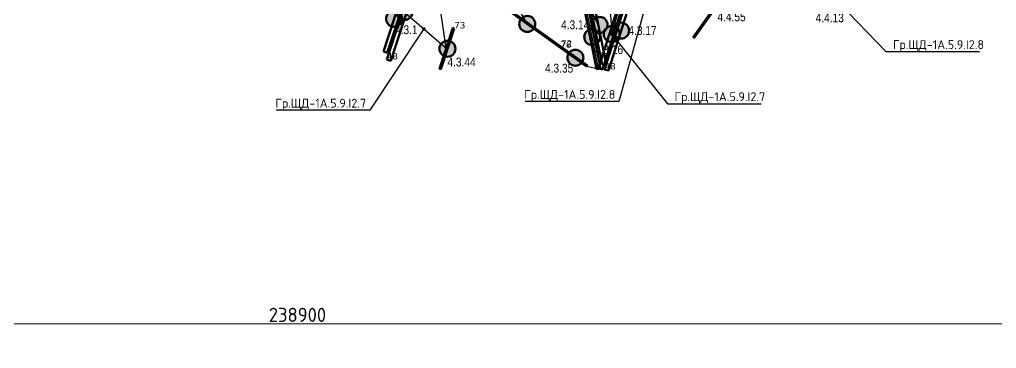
# Model space of a CAD drawing. Header units: millimetres. Extents: x -243740 to 150609, y -473655 to -165121.
# Drawn here: x -123053 to -95415, y -405537 to -396236 of the extents above; entities that cross this region are included whole.
import ezdxf
from ezdxf import colors
from ezdxf.entities.mleader import LeaderData, LeaderLine
from ezdxf.enums import TextEntityAlignment as Align
from ezdxf.math import Vec2, Vec3

# ---------------------------------------------------------------- set-up
doc = ezdxf.new("R2010")
doc.units = ezdxf.units.MM
doc.linetypes.add('Штрих', pattern=[6.35, 3.175, -3.175])
for name, color, linetype in [('_Гр.ЩД-1А.5.9.I2.7', 6, 'Continuous'), ('_Гр.ЩД-1А.5.9.I2.8', 6, 'Continuous'), ('Вставка', 252, 'Continuous')]:
    doc.layers.add(name, color=color, linetype=linetype)
for name, color, linetype, lineweight in [('_освещение_dali', 3, 'Continuous', 50), ('A-ANNO-DIMS', 7, 'Continuous', 9), ('DLX_FL2_LUM 1', 5, 'Continuous', 40), ('DLX_FL2_LUM 18', 5, 'Continuous', 40), ('DLX_FL2_LUM 23', 5, 'Continuous', 40), ('DLX_FL2_LUM 24', 5, 'Continuous', 40), ('DLX_FL2_LUM 26', 5, 'Continuous', 40), ('АР_монолит', 252, 'Continuous', 50)]:
    doc.layers.add(name, color=color, linetype=linetype, lineweight=lineweight)
doc.styles.add('GOST 2.304', font='')
doc.styles.add('ISOCPEUR', font='isocpeur.ttf')
doc.styles.get("Standard").update_dxf_attribs({"font": 'ARIALN.TTF'})
doc.styles.add('TableTextStyle', font='')
doc.styles.get('GOST 2.304').set_extended_font_data('GOST Common')
doc.styles.get('TableTextStyle').set_extended_font_data('VERDANA.TTF')
doc.linetypes.add('Truba', pattern='A,3e-05,[4,MSH_7,S=1,R=0,X=0,Y=0],-3.022072', length=3.022102)
doc.dimstyles.new('М-200', dxfattribs={"dimtxt": 400, "dimasz": 160, "dimexe": 200, "dimexo": 400, "dimgap": 50, "dimtad": 1, "dimdec": 0, "dimzin": 0, "dimdsep": 46, "dimtxsty": 'GOST 2.304', "dimblk": 'ARCHTICK', "dimcen": 180, "dimdle": 200, "dimadec": 0, "dimazin": 0, "dimtfac": 1, "dimtdec": 0, "dimtmove": 1, "dimatfit": 0, "dimfxl": 1, "dimtolj": 1, "dimtzin": 0, "dimarcsym": 0})

# ---------------------------------------------------------------- blocks, each defined once
blk = doc.blocks.new('_ArchTick')
at = {"color": 0, "linetype": 'ByBlock', "const_width": 0.15}
blk.add_lwpolyline([(-0.5, -0.5), (0.5, 0.5)], dxfattribs=at)
blk = doc.blocks.new('*D62')
at = {"layer": 'A-ANNO-DIMS', "color": 0, "lineweight": -2}
for p, q in [((-404804, -221203), (-165504, -221203)), ((-404604, -221462), (-404604, -221403)), ((-165704, -221462), (-165704, -221403))]:
    blk.add_line(p, q, dxfattribs=at)
at = {"layer": 'Defpoints', "color": 0, "lineweight": 30, "transparency": 16777216}
for p in [(-404604, -221062), (-165704, -221062), (-165704, -221203)]:
    blk.add_point(p, dxfattribs=at)
at = {"layer": 'A-ANNO-DIMS', "color": 0, "lineweight": -2, "xscale": 160, "yscale": 160, "zscale": 160, "rotation": 180}
blk.add_blockref('_ArchTick', (-404604, -221203), dxfattribs=at)
at = {"layer": 'A-ANNO-DIMS', "color": 0, "lineweight": -2, "xscale": 160, "yscale": 160, "zscale": 160}
blk.add_blockref('_ArchTick', (-165704, -221203), dxfattribs=at)
at = {"layer": 'A-ANNO-DIMS', "color": 0, "insert": (-285154, -220953), "char_height": 400, "width": 850.41, "attachment_point": 5, "style": 'GOST 2.304'}
blk.add_mtext('\\A1;238900', dxfattribs=at)
blk = doc.blocks.new('A$Caabd1818')
at = {"layer": 'DLX_FL2_LUM 1'}
for points in [[(-111723, 488, 0), (-111701, 518, 0)], [(-111701, 518, 0), (-111723, 488, 0)], [(-111701, 518, 0), (-111723, 488, 0)], [(-111723, 488, 0), (-111701, 518, 0)], [(-110982, -44, 0), (-111723, 488, 0)], [(-111723, 488, 0), (-111723, 488, 0)], [(-111723, 488, 0), (-110982, -44, 0)], [(-111723, 488, 0), (-111723, 488, 0)], [(-111723, 488, 0), (-110982, -44, 0)], [(-110982, -44, 0), (-111723, 488, 0)], [(-111701, 518, 0), (-111701, 518, 0)], [(-111701, 518, 0), (-110959, -13, 0)], [(-110959, -13, 0), (-111701, 518, 0)], [(-111701, 518, 0), (-111701, 518, 0)], [(-110959, -13, 0), (-111701, 518, 0)], [(-111701, 518, 0), (-110959, -13, 0)], [(-110959, -13, 0), (-110982, -44, 0)], [(-110982, -44, 0), (-110959, -13, 0)], [(-110982, -44, 0), (-110959, -13, 0)], [(-110959, -13, 0), (-110982, -44, 0)], [(-110982, -44, 0), (-110982, -44, 0)], [(-110982, -44, 0), (-110982, -44, 0)], [(-110959, -13, 0), (-110959, -13, 0)], [(-110959, -13, 0), (-110959, -13, 0)]]:
    blk.add_polyline3d(points, dxfattribs=at)
at = {"layer": 'DLX_FL2_LUM 18'}
for points in [[(-116123, 2240, 0), (-116729, 378, 0)], [(-116729, 378, 0), (-116123, 2240, 0)], [(-116123, 2240, 0), (-116729, 378, 0)], [(-116729, 378, 0), (-116123, 2240, 0)], [(-116631, 158, 0), (-116025, 2020, 0)], [(-116025, 2020, 0), (-116631, 158, 0)], [(-116025, 2020, 0), (-116631, 158, 0)], [(-116631, 158, 0), (-116025, 2020, 0)], [(-116620, 342, 0), (-116014, 2204, 0)], [(-116014, 2204, 0), (-116620, 342, 0)], [(-116014, 2204, 0), (-116620, 342, 0)], [(-116620, 342, 0), (-116014, 2204, 0)], [(-115916, 1984, 0), (-116521, 122, 0)], [(-116521, 122, 0), (-115916, 1984, 0)], [(-115916, 1984, 0), (-116521, 122, 0)], [(-116521, 122, 0), (-115916, 1984, 0)], [(-110429, 34, 0), (-110815, 1954, 0)], [(-110815, 1954, 0), (-110429, 34, 0)], [(-110429, 34, 0), (-110815, 1954, 0)], [(-110815, 1954, 0), (-110429, 34, 0)], [(-110697, -119, 0), (-111084, 1801, 0)], [(-111084, 1801, 0), (-110697, -119, 0)], [(-110697, -119, 0), (-111084, 1801, 0)], [(-111084, 1801, 0), (-110697, -119, 0)], [(-110971, 1824, 0), (-110584, -96, 0)], [(-110584, -96, 0), (-110971, 1824, 0)], [(-110584, -96, 0), (-110971, 1824, 0)], [(-110971, 1824, 0), (-110584, -96, 0)], [(-110928, 1931, 0), (-110542, 12, 0)], [(-110542, 12, 0), (-110928, 1931, 0)], [(-110542, 12, 0), (-110928, 1931, 0)], [(-110928, 1931, 0), (-110542, 12, 0)], [(-110046, 1773, 0), (-110639, -94, 0)], [(-110639, -94, 0), (-110046, 1773, 0)], [(-110046, 1773, 0), (-110639, -94, 0)], [(-110639, -94, 0), (-110046, 1773, 0)], [(-110529, -128, 0), (-109937, 1738, 0)], [(-109937, 1738, 0), (-110529, -128, 0)], [(-109937, 1738, 0), (-110529, -128, 0)], [(-110529, -128, 0), (-109937, 1738, 0)], [(-110473, -124, 0), (-109880, 1742, 0)], [(-109880, 1742, 0), (-110473, -124, 0)], [(-109880, 1742, 0), (-110473, -124, 0)], [(-110473, -124, 0), (-109880, 1742, 0)], [(-109770, 1707, 0), (-110363, -159, 0)], [(-110363, -159, 0), (-109770, 1707, 0)], [(-109770, 1707, 0), (-110363, -159, 0)], [(-110363, -159, 0), (-109770, 1707, 0)], [(-116729, 378, 0), (-116620, 342, 0)], [(-116729, 378, 0), (-116729, 378, 0)], [(-116729, 378, 0), (-116620, 342, 0)], [(-116620, 342, 0), (-116729, 378, 0)], [(-116620, 342, 0), (-116729, 378, 0)], [(-116729, 378, 0), (-116729, 378, 0)], [(-116620, 342, 0), (-116620, 342, 0)], [(-116620, 342, 0), (-116620, 342, 0)], [(-116521, 122, 0), (-116631, 158, 0)], [(-116521, 122, 0), (-116631, 158, 0)], [(-116631, 158, 0), (-116631, 158, 0)], [(-116631, 158, 0), (-116521, 122, 0)], [(-116631, 158, 0), (-116521, 122, 0)], [(-116631, 158, 0), (-116631, 158, 0)], [(-116521, 122, 0), (-116521, 122, 0)], [(-116521, 122, 0), (-116521, 122, 0)], [(-110542, 12, 0), (-110429, 34, 0)], [(-110429, 34, 0), (-110542, 12, 0)], [(-110429, 34, 0), (-110542, 12, 0)], [(-110542, 12, 0), (-110429, 34, 0)], [(-110542, 12, 0), (-110542, 12, 0)], [(-110542, 12, 0), (-110542, 12, 0)], [(-110429, 34, 0), (-110429, 34, 0)], [(-110429, 34, 0), (-110429, 34, 0)], [(-110584, -96, 0), (-110697, -119, 0)], [(-110697, -119, 0), (-110584, -96, 0)], [(-110697, -119, 0), (-110584, -96, 0)], [(-110584, -96, 0), (-110697, -119, 0)], [(-110697, -119, 0), (-110697, -119, 0)], [(-110697, -119, 0), (-110697, -119, 0)], [(-110639, -94, 0), (-110529, -128, 0)], [(-110639, -94, 0), (-110639, -94, 0)], [(-110639, -94, 0), (-110529, -128, 0)], [(-110529, -128, 0), (-110639, -94, 0)], [(-110529, -128, 0), (-110639, -94, 0)], [(-110639, -94, 0), (-110639, -94, 0)], [(-110584, -96, 0), (-110584, -96, 0)], [(-110584, -96, 0), (-110584, -96, 0)], [(-110529, -128, 0), (-110529, -128, 0)], [(-110529, -128, 0), (-110529, -128, 0)], [(-110363, -159, 0), (-110473, -124, 0)], [(-110363, -159, 0), (-110473, -124, 0)], [(-110473, -124, 0), (-110473, -124, 0)], [(-110473, -124, 0), (-110363, -159, 0)], [(-110473, -124, 0), (-110363, -159, 0)], [(-110473, -124, 0), (-110473, -124, 0)], [(-110363, -159, 0), (-110363, -159, 0)], [(-110363, -159, 0), (-110363, -159, 0)]]:
    blk.add_polyline3d(points, dxfattribs=at)
at = {"layer": 'DLX_FL2_LUM 23'}
for points in [[(-111723, 488, 0), (-113681, 1899, 0)], [(-113681, 1899, 0), (-111723, 488, 0)], [(-113681, 1899, 0), (-111723, 488, 0)], [(-111723, 488, 0), (-113681, 1899, 0)], [(-113659, 1930, 0), (-111701, 518, 0)], [(-111701, 518, 0), (-113659, 1930, 0)], [(-111701, 518, 0), (-113659, 1930, 0)], [(-113659, 1930, 0), (-111701, 518, 0)], [(-111701, 518, 0), (-111723, 488, 0)], [(-111723, 488, 0), (-111701, 518, 0)], [(-111723, 488, 0), (-111701, 518, 0)], [(-111701, 518, 0), (-111723, 488, 0)], [(-111723, 488, 0), (-111723, 488, 0)], [(-111723, 488, 0), (-111723, 488, 0)], [(-111701, 518, 0), (-111701, 518, 0)], [(-111701, 518, 0), (-111701, 518, 0)]]:
    blk.add_polyline3d(points, dxfattribs=at)
at = {"layer": 'DLX_FL2_LUM 24'}
for points in [[(-107969, 790, 0), (-106742, 2514, 0)], [(-106742, 2514, 0), (-107969, 790, 0)], [(-106742, 2514, 0), (-107969, 790, 0)], [(-107969, 790, 0), (-106742, 2514, 0)], [(-106711, 2492, 0), (-107938, 768, 0)], [(-107938, 768, 0), (-106711, 2492, 0)], [(-107938, 768, 0), (-106711, 2492, 0)], [(-106711, 2492, 0), (-107938, 768, 0)], [(-107969, 790, 0), (-107969, 790, 0)], [(-107938, 768, 0), (-107969, 790, 0)], [(-107969, 790, 0), (-107969, 790, 0)], [(-107969, 790, 0), (-107938, 768, 0)], [(-107969, 790, 0), (-107938, 768, 0)], [(-107938, 768, 0), (-107969, 790, 0)], [(-107938, 768, 0), (-107938, 768, 0)], [(-107938, 768, 0), (-107938, 768, 0)]]:
    blk.add_polyline3d(points, dxfattribs=at)
at = {"layer": 'DLX_FL2_LUM 26'}
for points in [[(-115143, -105, 0), (-114761, 1048, 0)], [(-114761, 1048, 0), (-115143, -105, 0)], [(-114761, 1048, 0), (-115143, -105, 0)], [(-115143, -105, 0), (-114761, 1048, 0)], [(-114724, 1036, 0), (-115106, -117, 0)], [(-115106, -117, 0), (-114724, 1036, 0)], [(-115106, -117, 0), (-114724, 1036, 0)], [(-114724, 1036, 0), (-115106, -117, 0)], [(-114761, 1048, 0), (-114761, 1048, 0)], [(-114761, 1048, 0), (-114724, 1036, 0)], [(-114724, 1036, 0), (-114761, 1048, 0)], [(-114761, 1048, 0), (-114761, 1048, 0)], [(-114724, 1036, 0), (-114761, 1048, 0)], [(-114761, 1048, 0), (-114724, 1036, 0)], [(-114724, 1036, 0), (-114724, 1036, 0)], [(-114724, 1036, 0), (-114724, 1036, 0)], [(-115143, -105, 0), (-115143, -105, 0)], [(-115106, -117, 0), (-115143, -105, 0)], [(-115143, -105, 0), (-115143, -105, 0)], [(-115143, -105, 0), (-115106, -117, 0)], [(-115143, -105, 0), (-115106, -117, 0)], [(-115106, -117, 0), (-115143, -105, 0)], [(-115106, -117, 0), (-115106, -117, 0)], [(-115106, -117, 0), (-115106, -117, 0)]]:
    blk.add_polyline3d(points, dxfattribs=at)
blk = doc.blocks.new('_Dot')
at = {"color": 0, "linetype": 'ByBlock', "lineweight": -2}
blk.add_line((-0.5, 0), (-1, 0), dxfattribs=at)
at = {"color": 0, "linetype": 'ByBlock', "const_width": 0.5}
blk.add_lwpolyline([(-0.25, 0, 1), (0.25, 0, 1)], format="xyb", close=True, dxfattribs=at)
blk = doc.blocks.new('A$Cab2378fa')
at = {"lineweight": 25}
h = blk.add_hatch(color=0, dxfattribs=at)
h.paths.add_polyline_path([(162, -157, 0.442338), (148, 178), (0, 0)])
h.paths.add_polyline_path([(-142, -170), (0, 0), (-163, 158, 0.430096)])
at = {"lineweight": 25, "true_color": 0xfff5f5}
h = blk.add_hatch(color=7, dxfattribs=at)
h.dxf.hatch_style = 1
h.paths.add_polyline_path([(0, 0), (-142, -170, 0.174923), (3, -222, 0.197808), (162, -157)])
h.paths.add_polyline_path([(-163, 158), (0, 0), (148, 178, 0.175398), (3, 230, 0.209014)])
blk.add_circle((3, 4), 226)
blk = doc.blocks.new('Оси200')
at = {"layer": 'A-ANNO-DIMS'}
dim = blk.add_linear_dim(base=(-165703.8, -221203.3), p1=(-404603.8, -221061.9), p2=(-165703.8, -221062.3), dimstyle='М-200', dxfattribs=at)
dim.commit()
dim.dimension.update_dxf_attribs({"geometry": '*D62', "text_midpoint": (-285153.8, -220953.3)})
blk = doc.blocks.new('A$C010e0e93')
at = {"layer": 'A-ANNO-DIMS'}
blk.add_blockref('Оси200', (404603.7, 213803.6), dxfattribs=at)

msp = doc.modelspace()

# ---------------------------------------------------------------- block references
at = {"layer": '_освещение_dali', "color": 5, "ltscale": 100}
for p in [(-112460, -396217), (-112167, -396027), (-108692, -396363), (-106646, -396390), (-106037, -396554), (-106855, -396735), (-106304, -396652), (-110949, -397066), (-107331, -397319)]:
    msp.add_blockref('A$Cab2378fa', p, dxfattribs=at)

# ---------------------------------------------------------------- next in the draw order: block references
at = {"layer": 'Вставка', "linetype": 'Truba', "lineweight": 30, "ltscale": 100}
msp.add_blockref('A$C010e0e93', (-234640, -397437), dxfattribs=at)

# ---------------------------------------------------------------- next in the draw order: linework, layer by layer
at = {"layer": '_Гр.ЩД-1А.5.9.I2.7', "ltscale": 100}
for points in [[(-107894, -393681), (-106674, -396421), (-106982, -394889)], [(-109918, -394308), (-108721, -396313), (-107742, -397019), (-107001, -397550), (-106671, -397629), (-107058, -395710)], [(-106373, -395547), (-106301, -396648), (-106301, -396648), (-105697, -394553)], [(-105449, -394709), (-106036, -396556)], [(-112165, -396023), (-110982, -397050), (-110982, -397050), (-111177, -395698)]]:
    msp.add_lwpolyline(points, dxfattribs=at)

# ---------------------------------------------------------------- next in the draw order: block references
at = {"layer": 'Defpoints', "linetype": 'Truba', "ltscale": 100}
msp.add_blockref('A$Caabd1818', (3970, -397522), dxfattribs=at)

# ---------------------------------------------------------------- next in the draw order: texts
at = {"layer": '_Гр.ЩД-1А.5.9.I2.7', "ltscale": 100}
for s, p in [('4.3.14', (-107333, -396584)), ('4.3.1', (-112111, -396724)), ('4.3.17', (-105428, -396745)), ('4.3.16', (-106377, -397287)), ('4.3.44', (-110548, -397637)), ('4.3.35', (-107787, -397811))]:
    msp.add_text(s, height=250, dxfattribs=at).set_placement(p, align=Align.BOTTOM_CENTER)
at = {"layer": '_Гр.ЩД-1А.5.9.I2.8', "ltscale": 100}
for s, p in [('4.4.55', (-102909, -396359)), ('4.4.13', (-100131, -396386))]:
    msp.add_text(s, height=250, dxfattribs=at).set_placement(p, align=Align.BOTTOM_CENTER)
at = {"layer": '_освещение_dali', "color": 133, "true_color": 0x5bd6ca, "style": 'TableTextStyle'}
for s, p in [('73', (-110755, -396486)), ('76', (-107753, -397034)), ('72', (-107731, -397003)), ('48', (-112661, -397364)), ('48', (-106503, -397646))]:
    msp.add_text(s, height=180, dxfattribs=at).set_placement(p)

# ---------------------------------------------------------------- next in the draw order: leaders
at = {"layer": '_Гр.ЩД-1А.5.9.I2.7', "ltscale": 100}
ml = msp.add_multileader_mtext('Standard', dxfattribs=at)
ml.set_content('Гр.ЩД-1А.5.9.I2.7', color=256, style='ISOCPEUR')
ml.set_leader_properties()
ml.set_arrow_properties(name='DOT')
ml.build(insert=Vec2(0, 0))
ml.multileader.update_dxf_attribs({"has_dogleg": 0, "text_left_attachment_type": 6, "text_right_attachment_type": 6, "arrow_head_size": 100})
ctx = ml.context
ctx.base_point, ctx.char_height, ctx.arrow_head_size, ctx.landing_gap_size, ctx.plane_origin = Vec3(-116015, -398801), 250, 100, 200, Vec3(-31547, -271030)
ctx.left_attachment, ctx.right_attachment = 6, 6
notes = []
notes.append((ctx, [(1, (1, 1, 0), (-113132, -398801), (-1, 0), 8, [(1, [(-111613, -396502)], 0, [])])]))
ctx.mtext.insert, ctx.mtext.width, ctx.mtext.flow_direction = Vec3(-115815, -398476), 2425, 5
ml = msp.add_multileader_mtext('Standard', dxfattribs=at)
ml.set_content('Гр.ЩД-1А.5.9.I2.7', color=256, style='ISOCPEUR')
ml.set_leader_properties()
ml.set_arrow_properties(name='DOT')
ml.build(insert=Vec2(0, 0))
ml.multileader.update_dxf_attribs({"has_dogleg": 0, "text_left_attachment_type": 6, "text_right_attachment_type": 6, "arrow_head_size": 100})
ctx = ml.context
ctx.base_point, ctx.char_height, ctx.arrow_head_size, ctx.landing_gap_size, ctx.plane_origin = Vec3(-104723, -398618), 250, 100, 200, Vec3(-20255, -270847)
ctx.left_attachment, ctx.right_attachment = 6, 6
notes.append((ctx, [(0, (1, 1, 0), (-104731, -398618), (1, 0), 8, [(1, [(-106301, -396648)], 0, [])])]))
ctx.mtext.insert, ctx.mtext.width, ctx.mtext.flow_direction = Vec3(-104523, -398293), 2425, 5
at = {"layer": '_Гр.ЩД-1А.5.9.I2.8', "ltscale": 100}
ml = msp.add_multileader_mtext('Standard', dxfattribs=at)
ml.set_content('Гр.ЩД-1А.5.9.I2.8', color=256, style='ISOCPEUR')
ml.set_leader_properties()
ml.set_arrow_properties(name='DOT')
ml.build(insert=Vec2(0, 0))
ml.multileader.update_dxf_attribs({"has_dogleg": 0, "text_left_attachment_type": 6, "text_right_attachment_type": 6, "arrow_head_size": 100})
ctx = ml.context
ctx.base_point, ctx.char_height, ctx.arrow_head_size, ctx.landing_gap_size, ctx.plane_origin = Vec3(-108976, -398554), 250, 100, 200, Vec3(-26467, -273456)
ctx.left_attachment, ctx.right_attachment = 6, 6
notes.append((ctx, [(1, (1, 1, 0), (-106093, -398554), (-1, 0), 8, [(1, [(-105261, -395523)], 0, [])])]))
ctx.mtext.insert, ctx.mtext.width, ctx.mtext.flow_direction = Vec3(-108776, -398229), 2425, 5
ml = msp.add_multileader_mtext('Standard', dxfattribs=at)
ml.set_content('Гр.ЩД-1А.5.9.I2.8', color=256, style='ISOCPEUR')
ml.set_leader_properties()
ml.set_arrow_properties(name='DOT')
ml.build(insert=Vec2(0, 0))
ml.multileader.update_dxf_attribs({"has_dogleg": 0, "text_left_attachment_type": 6, "text_right_attachment_type": 6, "arrow_head_size": 100})
ctx = ml.context
ctx.base_point, ctx.char_height, ctx.arrow_head_size, ctx.landing_gap_size, ctx.plane_origin = Vec3(-98545, -397144), 250, 100, 200, Vec3(-18556, -273773)
ctx.left_attachment, ctx.right_attachment = 6, 6
notes.append((ctx, [(0, (1, 1, 0), (-98553, -397144), (1, 0), 8, [(1, [(-99947, -395687)], 0, [])])]))
ctx.mtext.insert, ctx.mtext.width, ctx.mtext.flow_direction = Vec3(-98345, -396819), 2425, 5
for ctx, leaders in notes:
    for number, flags, end, landing, length, lines in leaders:
        leader = LeaderData()
        leader.index, (leader.has_last_leader_line, leader.has_dogleg_vector, leader.attachment_direction) = number, flags
        leader.last_leader_point, leader.dogleg_vector, leader.dogleg_length = Vec3(end), Vec3(landing), length
        for number, points, colour, breaks in lines:
            line = LeaderLine()
            line.index, line.vertices, line.color, line.breaks = number, Vec3.list(points), colors.encode_raw_color(colour), breaks
            leader.lines.append(line)
        ctx.leaders.append(leader)

doc.saveas('drawing.dxf')
